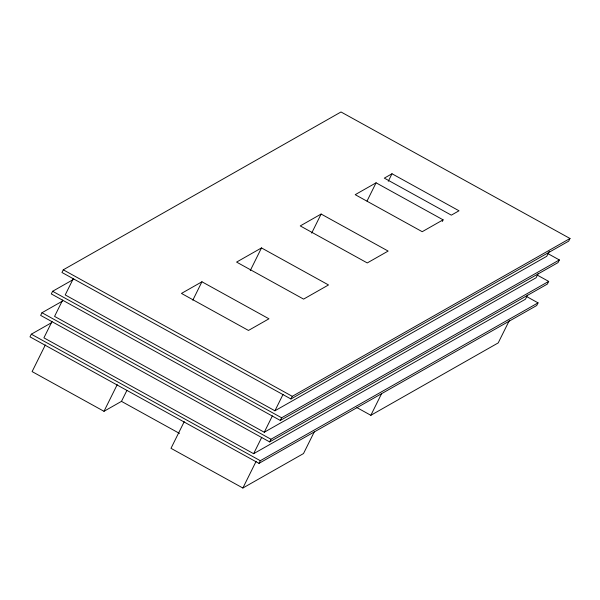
<?xml version="1.0" encoding="UTF-8"?>
<svg xmlns="http://www.w3.org/2000/svg" width="600" height="600" viewBox="0 0 600 600"><rect width="100%" height="100%" fill="white"/><g stroke="black" fill="none" stroke-linecap="round" stroke-linejoin="round"><path stroke-width="0.9" d="M51.682 322.62L31.32 334.192L30 336.855L258.99 463.365L536.722 305.52L538.043 302.858L526.59 296.535M62.34 301.163L41.977 312.735L40.65 315.397L269.64 441.908L547.373 284.062L548.692 281.4L537.248 275.077M73.8 279.24L52.627 291.278L51.307 293.94L280.298 420.45L558.023 262.605L559.35 259.942L547.898 253.612M63.278 269.812L61.957 272.483L290.947 398.993L568.68 241.147L570 238.485L341.01 111.975L63.278 269.812L292.267 396.322L570 238.485M52.02 321.502L43.912 337.845L253.62 453.697L525.457 299.205L527.482 295.125M62.677 300.045L54.562 316.388L264.27 432.24L536.107 277.748L538.132 273.66M73.328 278.58L65.213 294.923L274.928 410.783L546.757 256.29L549.195 251.385M45.345 344.933L32.115 371.595L103.988 411.3L121.47 401.362L126.847 390.533M103.988 411.3L117.218 384.638M192.817 300.18L201.945 281.782L268.957 318.803L248.475 330.442L181.462 293.423L201.945 281.782M250.275 270.555L261.502 247.928L328.515 284.955L303.593 299.115L236.587 262.095L261.502 247.928M184.23 421.658L170.993 448.32L242.865 488.025L303.502 453.562L314.257 431.903M311.663 233.115L321.127 214.042L388.14 251.07L367.26 262.935L300.248 225.915L321.127 214.042M367.028 201.053L376.08 182.812L443.092 219.833L442.268 221.49M388.268 181.29L392.002 173.767L459.015 210.788L451.327 215.153L384.315 178.132L392.002 173.767M253.62 453.697L261.735 437.355M264.27 432.24L272.385 415.897M274.928 410.783L283.035 394.44M242.865 488.025L256.103 461.37M258.99 463.365L260.31 460.702L538.043 302.858M269.64 441.908L270.968 439.245L548.692 281.4M280.298 420.45L281.618 417.78L559.35 259.942M290.947 398.993L292.267 396.322M356.903 407.595L370.845 415.298L381.593 393.638M509.377 320.415L498.21 342.907L370.845 415.298M376.08 182.812L355.207 194.678L422.213 231.697L443.092 219.833M52.627 291.278L281.618 417.78M41.977 312.735L270.968 439.245M31.32 334.192L260.31 460.702M121.47 401.362L179.49 433.418"/></g></svg>
